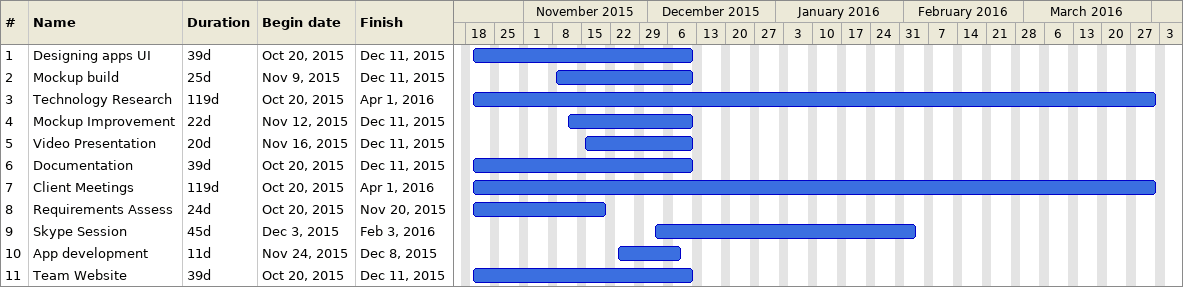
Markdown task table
| ID | Task | Duration | Start | Finish |
|---|---|---|---|---|
| 1 | Designing apps UI | 39d | 2015-10-20 | 2015-12-11 |
| 2 | Mockup build | 25d | 2015-11-09 | 2015-12-11 |
| 3 | Technology Research | 119d | 2015-10-20 | 2016-04-01 |
| 4 | Mockup Improvement | 22d | 2015-11-12 | 2015-12-11 |
| 5 | Video Presentation | 20d | 2015-11-16 | 2015-12-11 |
| 6 | Documentation | 39d | 2015-10-20 | 2015-12-11 |
| 7 | Client Meetings | 119d | 2015-10-20 | 2016-04-01 |
| 8 | Requirements Assess | 24d | 2015-10-20 | 2015-11-20 |
| 9 | Skype Session | 45d | 2015-12-03 | 2016-02-03 |
| 10 | App development | 11d | 2015-11-24 | 2015-12-08 |
| 11 | Team Website | 39d | 2015-10-20 | 2015-12-11 |
